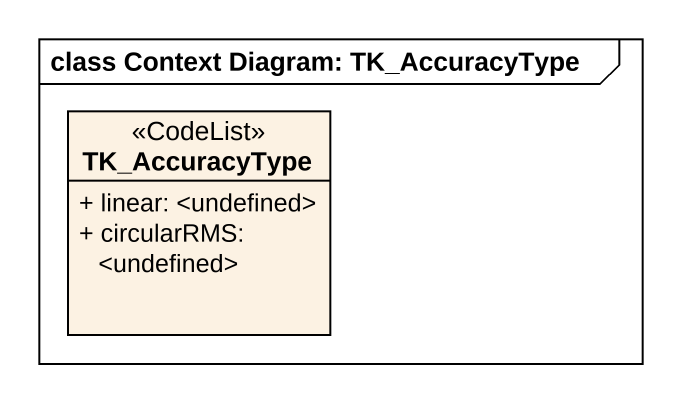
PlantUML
@startuml
mainframe class Context Diagram: TK_AccuracyType
hide circle
hide empty members
skinparam classAttributeIconSize 0
class TK_AccuracyType <<CodeList>> {
  + linear: <undefined>
  + circularRMS: <undefined>
}
@enduml
